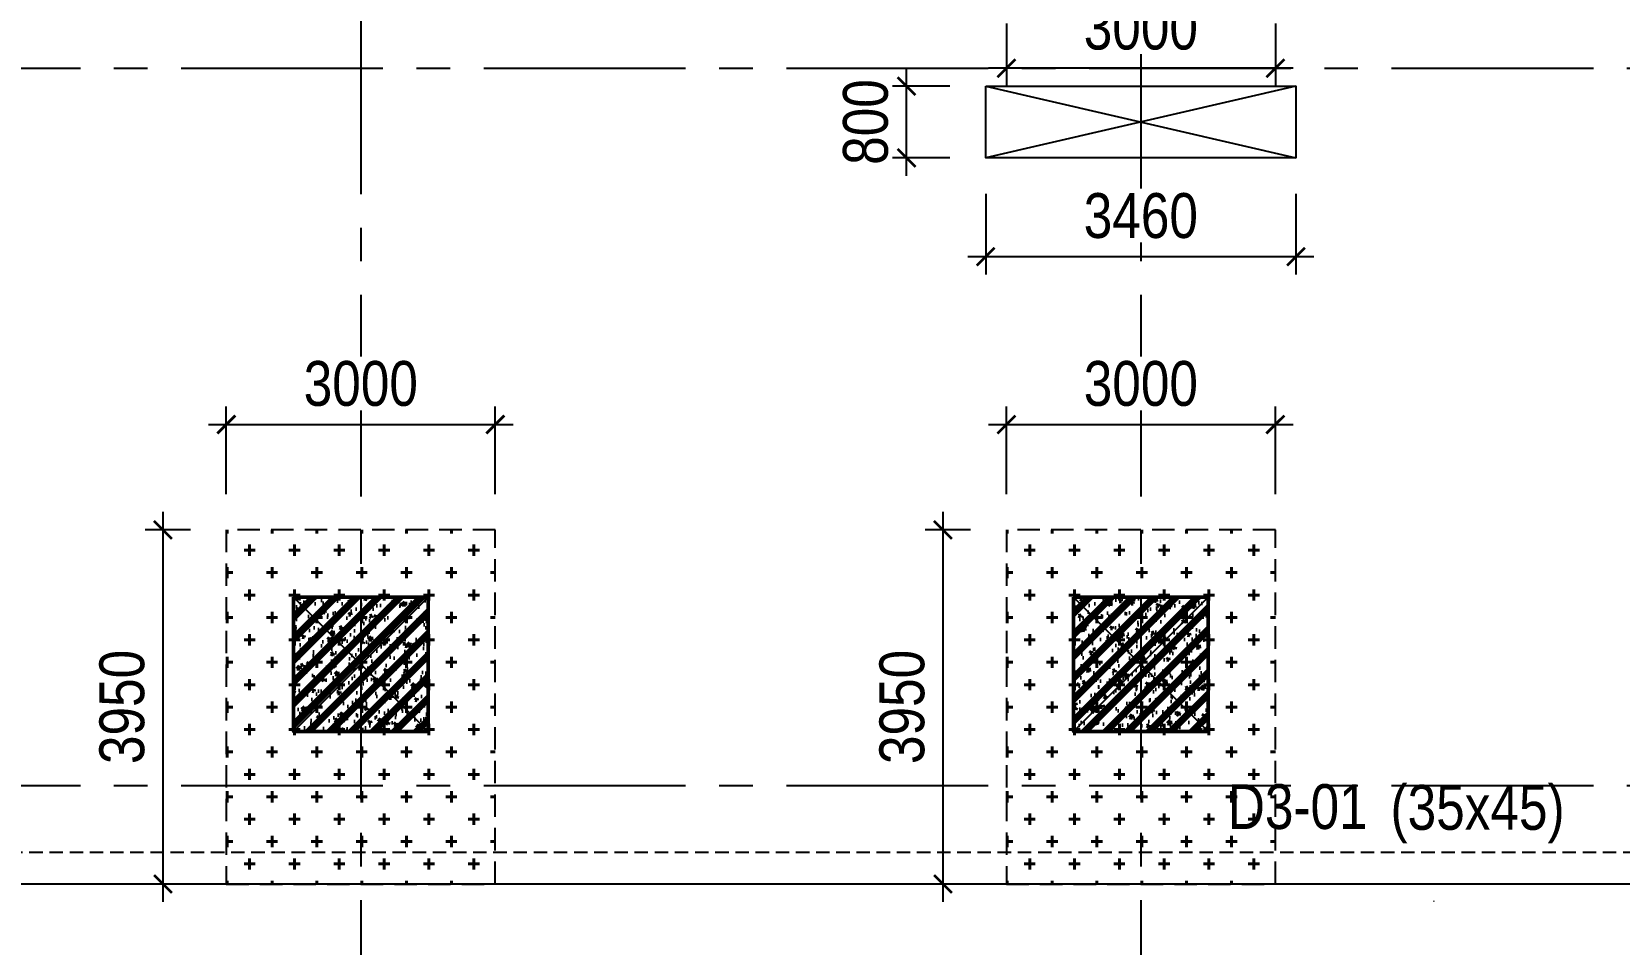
# Model space of a CAD drawing. Header units: millimetres. Extents: x -80883 to 1826631, y -376836 to 309394.
# Drawn here: x 1369016 to 1386722, y -337098 to -326919 of the extents above; entities that cross this region are included whole.
import ezdxf
from ezdxf.enums import TextEntityAlignment as Align

# ---------------------------------------------------------------- set-up
doc = ezdxf.new("R2010")
doc.units = ezdxf.units.MM
doc.header["$LTSCALE"] = 100
doc.header["$PDMODE"] = 32
doc.header["$PDSIZE"] = 2.5
for name, pattern in [('CENTER2', [1.125, 0.75, -0.125, 0.125, -0.125]), ('DASHED', [4.5, 3, -1.5]), ('HIDDEN', [0.375, 0.25, -0.125])]:
    doc.linetypes.add(name, pattern=pattern)
for name, color, linetype, lineweight in [('0-Hatch', 250, 'Continuous', 40), ('ccu12-Tencaukien', 9, 'Continuous', 15), ('KT-Net cot vach', 6, 'Continuous', 50)]:
    doc.layers.add(name, color=color, linetype=linetype, lineweight=lineweight)
for name, color, linetype in [('0-khuat', 3, 'HIDDEN'), ('A-GLAZ', 135, 'Continuous'), ('ccu11-Khuat', 9, 'DASHED'), ('ccu11-Thay', 7, 'Continuous'), ('ccu12-Text', 31, 'Continuous'), ('ccu12-Truc', 13, 'CENTER2'), ('KC2-DIM', 251, 'Continuous')]:
    doc.layers.add(name, color=color, linetype=linetype)
doc.styles.add('Arial Narrow', font='ARIALN.TTF')
doc.dimstyles.new('ccu12-200', dxfattribs={"dimscale": 200, "dimtxt": 2.5, "dimasz": 1, "dimexe": 1, "dimexo": 2, "dimgap": 1, "dimtad": 1, "dimdec": 0, "dimrnd": 5, "dimdsep": 46, "dimtxsty": 'Arial Narrow', "dimblk": 'ARCHTICK', "dimcen": -1, "dimdle": 1, "dimclrd": 256, "dimclre": 256, "dimclrt": 3, "dimadec": 0, "dimazin": 2, "dimtfac": 0.1, "dimtdec": 0, "dimtmove": 0, "dimatfit": 1, "dimldrblk": 'ARCHTICK', "dimfxl": 1, "dimtvp": 0.8333333333333334, "dimtolj": 1, "dimtzin": 12, "dimarcsym": 0})

# ---------------------------------------------------------------- blocks, each defined once
blk = doc.blocks.new('Grid-ST-flat-3')
at = {"layer": 'ccu12-Truc', "ltscale": 30}
for p, q in [((381599.3874795342, -66474.78057617624), (381599.3874795342, -104409.5824195731)), ((390299.3874795342, -66474.78057617624), (390299.3874795342, -104409.5824195731)), ((366096.2468389806, -84196.27186137141), (425824.046860399, -84196.27186136867)), ((366096.246838973, -92196.27186136931), (425824.0468604039, -92196.27186137077))]:
    blk.add_line(p, q, dxfattribs=at)
blk = doc.blocks.new('*U151')
h = blk.add_hatch()
h.set_pattern_fill('VATLIEU04', color=250, scale=40, style=0, pattern_type=2)
h.set_pattern_definition([(49.99999999999999, (550, -550), (286.9040730403014, -25.10085399303804), [30, -330]), (355, (550, -550), (-55.50053344520001, 300.8768534800047), [24, -264]), (100.4514, (573.908672, -552.091736), (231.4037526856086, 275.7758168243814), [25.496076, -280.4568448]), (46.18420000000001, (550, -470), (426.8964194502578, -66.20760573160723), [45, -495]), (96.6356, (585.574698, -475.5173228), (373.8650822194813, 389.6471483601767), [38.2441152, -420.6852]), (351.1842, (550, -470), (373.8647780534509, 389.6474403701299), [36, -396]), (21, (590, -490), (238.7628208473847, -161.0475562661355), [30, -330]), (326.0000000000001, (590, -490), (97.32613276863269, 290.0600180187412), [24, -264]), (71.4514, (609.8968932, -503.4206424), (336.089051432596, 129.012198683981), [25.496076, -280.4568448]), (37.50000000000001, (550, -550), (4.863942126916267, 133.1575415325246), [0, -260.8, 0, -268, 0, -265]), (7.499999999999999, (550, -550), (105.2278149768594, 157.7646847529441), [0, -152.8, 0, -254.8, 0, -101]), (327.5, (460.8, -550), (213.5289744689636, -9.021948693751902), [0, -100, 0, -312, 0, -414]), (317.5, (420.8, -550), (233.2744677369545, 40.04199293292709), [0, -130, 0, -207.2, 0, -294]), (45, (550, -550), (-120.2081528017131, 120.2081528017131), []), (45, (550, -501), (-120.2081528017131, 120.2081528017131), [])])
h.paths.add_polyline_path([(-475, 475), (1025, 475), (1025, -1025), (-475, -1025)])
at = {"color": 6, "ltscale": 0.25}
blk.add_lwpolyline([(-475, 475), (1025, 475), (1025, -1025), (-475, -1025)], close=True, dxfattribs=at)
at = {"layer": 'Defpoints', "linetype": 'ByBlock', "ltscale": 30}
for p, q in [((1025, 475), (-475, -1025)), ((-475, 475), (1025, -1025))]:
    blk.add_line(p, q, dxfattribs=at)
blk = doc.blocks.new('MBDVCOTVACH-T2-T6-PN')
at = {"layer": 'KT-Net cot vach'}
for p in [(72361.80449052667, -32951.61703728221, 7.594816086537956e-05), (81061.80449052667, -32951.61702790961, 7.59481297612464e-05)]:
    blk.add_blockref('*U151', p, dxfattribs=at)
blk = doc.blocks.new('*U690')
at = {"layer": 'ccu12-Tencaukien', "color": 8, "ltscale": 10000}
blk.add_line((360.6565736538532, -155.3215232637356), (354.4065714950475, -155.3215232637356), dxfattribs=at)
at = {"layer": 'ccu12-Text', "color": 2, "style": 'Arial Narrow', "width": 0.8}
blk.add_attdef('SH', text='', height=300, dxfattribs=at).set_placement((275.6048113084853, 5.864471777974813), align=Align.BOTTOM_RIGHT)
at = {"layer": 'ccu12-Text', "color": 31, "style": 'Arial Narrow', "width": 0.8}
for tag, p in [('(', (507.5315725744504, -75.41116959831947)), ('KT', (632.605666770517, -75.41116959831947)), (')', (962.8971199221714, -75.41116959831947))]:
    blk.add_attdef(tag, text='', height=250, dxfattribs=at).set_placement(p, align=Align.BOTTOM_LEFT)
blk = doc.blocks.new('MBKC-T3-PN')
at = {"layer": 'ccu11-Khuat', "ltscale": 0.5, "elevation": -0.0003901197252574179}
blk.add_lwpolyline([(31224.41949791997, 10401.15608117677, -0.1203839840985264), (42572.85465626395, 11719.39024886949), (58379.85115727969, 7611.132730447047, -0.2258253160871416), (60186.44089432061, 5977.409135053749), (65551.80771612958, -9531.095751609828, 0.2919429440186994), (69736.50495830015, -12426.6161779894), (99368.00793614518, -12426.6161779894, -0.2609853684017961), (101894.5837610736, -14307.26193159987), (105248.9736585456, -29866.61846812873, -0.450430548376512), (100589.6931814908, -35326.6158653514), (55455.61416863091, -35326.6158653514, -0.3270381078692864), (50922.90468503162, -31997.94642836676), (46413.0024276413, -18965.37748569861, 0.4276044270060953), (30445.87231722521, -12504.80555859185), (12824.43251889106, -18584.35473983688, -0.1315578741241553), (10225.70651983377, -18473.84767023224), (9061.065310114762, -18020.38528109412, -0.1846755877232493), (7455.469289202709, -16623.04162249499), (2976.957835427951, -9107.263866643538, -0.02202630655650502), (-406.9169527727645, -3413.25466246967, -0.3992423458823245), (1800.966408062493, 257.1217708188342)], format="xyb", close=True, dxfattribs=at)
at = {"layer": 'ccu11-Thay', "elevation": -0.0003901197252574179}
blk.add_lwpolyline([(31106.50862324028, 10730.72166345781, -0.1205795836710196), (42638.87427653908, 12063.859528495), (58473.93031160696, 7948.309303218033, -0.2272385897093211), (60513.964432284, 6101.209794561379), (65878.81921774126, -9405.815059417277, 0.2908633368540378), (69743.13952882006, -12076.6161779894), (99390.07919017388, -12076.6161779894, -0.2655275921417467), (102229.2245215473, -14198.71881677723), (105593.7353260962, -29805.02123810095, -0.4513714951595503), (100592.7770390881, -35676.6158653514), (55455.39553553029, -35676.6158653514, -0.3267809868965265), (50590.57907296135, -32107.86789232772), (46084.8424524439, -19087.33667168533, 0.427810969143063), (30575.2745344413, -12830.40558466513), (12920.16765186726, -18921.57020124164, -0.1330764012900887), (10109.49357222929, -18804.19336872117), (8937.306803341722, -18347.79305564612, -0.183720991931343), (7150.621857264778, -16795.18900673359), (2680.126648878446, -9292.86400619999, -0.02215701127767281), (-737.5723420327995, -3537.213185448665, -0.4024491153328594), (1696.95094252727, 591.477936539799), (31106.50862324028, 10730.72166345781)], format="xyb", dxfattribs=at)
blk = doc.blocks.new('_ARCHTICK')
at = {"color": 0, "linetype": 'ByBlock', "const_width": 0.15}
blk.add_lwpolyline([(-0.5, -0.5), (0.5, 0.5)], dxfattribs=at)
blk = doc.blocks.new('*D1069')
at = {"layer": 'Defpoints', "color": 0, "ltscale": 0.5, "transparency": 16777216}
for p in [(79606.80450748024, -27576.61616590637, -2.677769264985028e-08), (83066.80450748024, -27576.61616590637, -2.677769264985028e-08), (79606.80450748024, -28678.74104915326)]:
    blk.add_point(p, dxfattribs=at)
at = {"layer": 'KC2-DIM', "lineweight": -2, "ltscale": 0.5, "transparency": 16777216}
for p, q in [((79606.80450748024, -27976.61616590637), (79606.80450748024, -28878.74104915326)), ((83066.80450748024, -27976.61616590637), (83066.80450748024, -28878.74104915326)), ((83266.80450748024, -28678.74104915326), (79406.80450748024, -28678.74104915326))]:
    blk.add_line(p, q, dxfattribs=at)
at = {"layer": 'KC2-DIM', "lineweight": -2, "ltscale": 0.5, "transparency": 16777216, "xscale": 200, "yscale": 200, "zscale": 200, "rotation": 180}
blk.add_blockref('_ARCHTICK', (79606.80450748024, -28678.74104915326), dxfattribs=at)
at = {"layer": 'KC2-DIM', "lineweight": -2, "ltscale": 0.5, "transparency": 16777216, "xscale": 200, "yscale": 200, "zscale": 200}
blk.add_blockref('_ARCHTICK', (83066.80450748024, -28678.74104915326), dxfattribs=at)
at = {"layer": 'KC2-DIM', "color": 3, "ltscale": 0.5, "transparency": 16777216, "insert": (81336.80450748024, -28223.45455529242), "char_height": 500, "attachment_point": 5, "style": 'Arial Narrow', "bg_fill": 3, "box_fill_scale": 1.1, "bg_fill_color": 256, "bg_fill_true_color": 13158600, "bg_fill_transparency": 0}
blk.add_mtext('\\A1;3460', dxfattribs=at)
blk = doc.blocks.new('*D1070')
at = {"layer": 'Defpoints', "color": 0, "ltscale": 0.5, "transparency": 16777216}
for p in [(78723.52411267698, -26776.61616590638), (79606.80450748026, -26776.61616590638, -2.677769264985028e-08), (79606.80450748026, -27576.61616590638, -2.677769264985028e-08)]:
    blk.add_point(p, dxfattribs=at)
at = {"layer": 'KC2-DIM', "lineweight": -2, "ltscale": 0.5, "transparency": 16777216}
for p, q in [((78723.52411267698, -27776.61616590638), (78723.52411267698, -26576.61616590638)), ((79206.80450748026, -26776.61616590638), (78523.52411267698, -26776.61616590638)), ((79206.80450748026, -27576.61616590638), (78523.52411267698, -27576.61616590638))]:
    blk.add_line(p, q, dxfattribs=at)
at = {"layer": 'KC2-DIM', "lineweight": -2, "ltscale": 0.5, "transparency": 16777216, "xscale": 200, "yscale": 200, "zscale": 200}
for p, rotation in [((78723.52411267698, -26776.61616590638), 90), ((78723.52411267698, -27576.61616590638), 270)]:
    blk.add_blockref('_ARCHTICK', p, dxfattribs=dict(at, rotation=rotation))
at = {"layer": 'KC2-DIM', "color": 3, "ltscale": 0.5, "transparency": 16777216, "insert": (78268.23761881613, -27176.61616590639), "char_height": 500, "attachment_point": 5, "rotation": 90, "style": 'Arial Narrow', "bg_fill": 3, "box_fill_scale": 1.1, "bg_fill_color": 256, "bg_fill_true_color": 13158600, "bg_fill_transparency": 0}
blk.add_mtext('\\A1;800', dxfattribs=at)
blk = doc.blocks.new('MBKC-N-T3')
at = {"layer": '0-Hatch', "ltscale": 2}
h = blk.add_hatch(dxfattribs=at)
h.set_pattern_fill('CROSS', color=256, scale=1000, angle=90.00000000000001, style=0)
h.set_pattern_definition([(90, (1621195.804326333, -7908515.616437938), (-250.0000000000001, 250), [125, -375.0000000000001]), (180, (1621258.304326333, -7908453.116437938), (-250, -250.0000000000001), [125, -375.0000000000001])])
h.paths.add_polyline_path([(74136.80432633101, -31726.61643793434), (71136.80432633101, -31726.61643793434), (71136.80432633101, -35676.6149032829), (74136.80432633101, -35676.6149032829)])
h = blk.add_hatch(dxfattribs=at)
h.set_pattern_fill('CROSS', color=256, scale=1000, angle=90.00000000000001, style=0)
h.set_pattern_definition([(90, (1629895.804326333, -7908515.616428565), (-250.0000000000001, 250), [125, -375.0000000000001]), (180, (1629958.304326333, -7908453.116428565), (-250, -250.0000000000001), [125, -375.0000000000001])])
h.paths.add_polyline_path([(82836.80432633101, -31726.61642856174), (79836.80432633101, -31726.61642856174), (79836.80432633101, -35676.6148939103), (82836.80432633101, -35676.6148939103)])
at = {"layer": '0-khuat', "ltscale": 10}
for points in [[(74136.80432633101, -35676.6149032829), (74136.80432633101, -31726.61643793434), (71136.80432633101, -31726.61643793434), (71136.80432633101, -35676.6149032829)], [(82836.80432633101, -35676.6148939103), (82836.80432633101, -31726.61642856174), (79836.80432633101, -31726.61642856174), (79836.80432633101, -35676.6148939103)]]:
    blk.add_lwpolyline(points, close=True, dxfattribs=at)
blk = doc.blocks.new('*D1140')
at = {"layer": 'Defpoints', "color": 0, "ltscale": 0.5, "transparency": 16777216}
for p in [(1382886.008504401, -331300.9242764174), (1379886.008504401, -332476.0703771813), (1382886.008504401, -332476.0703771813)]:
    blk.add_point(p, dxfattribs=at)
at = {"layer": 'KC2-DIM', "lineweight": -2, "ltscale": 0.5, "transparency": 16777216}
for p, q in [((1379886.008504401, -332076.0703771813), (1379886.008504401, -331100.9242764174)), ((1382886.008504401, -332076.0703771813), (1382886.008504401, -331100.9242764174)), ((1379686.008504401, -331300.9242764174), (1383086.008504401, -331300.9242764174))]:
    blk.add_line(p, q, dxfattribs=at)
at = {"layer": 'KC2-DIM', "lineweight": -2, "ltscale": 0.5, "transparency": 16777216, "xscale": 200, "yscale": 200, "zscale": 200, "rotation": 180}
blk.add_blockref('_ARCHTICK', (1379886.008504401, -331300.9242764174), dxfattribs=at)
at = {"layer": 'KC2-DIM', "lineweight": -2, "ltscale": 0.5, "transparency": 16777216, "xscale": 200, "yscale": 200, "zscale": 200}
blk.add_blockref('_ARCHTICK', (1382886.008504401, -331300.9242764174), dxfattribs=at)
at = {"layer": 'KC2-DIM', "color": 3, "ltscale": 0.5, "transparency": 16777216, "insert": (1381386.008504401, -330845.6377825565), "char_height": 500, "attachment_point": 5, "style": 'Arial Narrow', "bg_fill": 3, "box_fill_scale": 1.1, "bg_fill_color": 256, "bg_fill_true_color": 13158600, "bg_fill_transparency": 0}
blk.add_mtext('\\A1;3000', dxfattribs=at)
blk = doc.blocks.new('*D1141')
at = {"layer": 'Defpoints', "color": 0, "ltscale": 0.5, "transparency": 16777216}
for p in [(1379886.008504402, -332476.0703771814), (1379179.096161344, -336426.0688347255), (1379886.008504402, -336426.0688347255, -0.1207024955556514)]:
    blk.add_point(p, dxfattribs=at)
at = {"layer": 'KC2-DIM', "lineweight": -2, "ltscale": 0.5, "transparency": 16777216}
for p, q in [((1379179.096161344, -332276.0703771814), (1379179.096161344, -336626.0688347255)), ((1379486.008504402, -332476.0703771814), (1378979.096161344, -332476.0703771814)), ((1379486.008504402, -336426.0688347255), (1378979.096161344, -336426.0688347255))]:
    blk.add_line(p, q, dxfattribs=at)
at = {"layer": 'KC2-DIM', "lineweight": -2, "ltscale": 0.5, "transparency": 16777216, "xscale": 200, "yscale": 200, "zscale": 200}
for p, rotation in [((1379179.096161344, -332476.0703771814), 90), ((1379179.096161344, -336426.0688347255), 270)]:
    blk.add_blockref('_ARCHTICK', p, dxfattribs=dict(at, rotation=rotation))
at = {"layer": 'KC2-DIM', "color": 3, "ltscale": 0.5, "transparency": 16777216, "insert": (1378723.809667483, -334451.0696059538), "char_height": 500, "attachment_point": 5, "rotation": 90, "style": 'Arial Narrow', "bg_fill": 3, "box_fill_scale": 1.1, "bg_fill_color": 256, "bg_fill_true_color": 13158600, "bg_fill_transparency": 0}
blk.add_mtext('\\A1;3950', dxfattribs=at)
blk = doc.blocks.new('*D1142')
at = {"layer": 'Defpoints', "color": 0, "ltscale": 0.5, "transparency": 16777216}
for p in [(1374186.008504401, -331300.9242764174), (1371186.008504401, -332476.0703771813), (1374186.008504401, -332476.0703771813)]:
    blk.add_point(p, dxfattribs=at)
at = {"layer": 'KC2-DIM', "lineweight": -2, "ltscale": 0.5, "transparency": 16777216}
for p, q in [((1371186.008504401, -332076.0703771813), (1371186.008504401, -331100.9242764174)), ((1374186.008504401, -332076.0703771813), (1374186.008504401, -331100.9242764174)), ((1370986.008504401, -331300.9242764174), (1374386.008504401, -331300.9242764174))]:
    blk.add_line(p, q, dxfattribs=at)
at = {"layer": 'KC2-DIM', "lineweight": -2, "ltscale": 0.5, "transparency": 16777216, "xscale": 200, "yscale": 200, "zscale": 200, "rotation": 180}
blk.add_blockref('_ARCHTICK', (1371186.008504401, -331300.9242764174), dxfattribs=at)
at = {"layer": 'KC2-DIM', "lineweight": -2, "ltscale": 0.5, "transparency": 16777216, "xscale": 200, "yscale": 200, "zscale": 200}
blk.add_blockref('_ARCHTICK', (1374186.008504401, -331300.9242764174), dxfattribs=at)
at = {"layer": 'KC2-DIM', "color": 3, "ltscale": 0.5, "transparency": 16777216, "insert": (1372686.008504401, -330845.6377825565), "char_height": 500, "attachment_point": 5, "style": 'Arial Narrow', "bg_fill": 3, "box_fill_scale": 1.1, "bg_fill_color": 256, "bg_fill_true_color": 13158600, "bg_fill_transparency": 0}
blk.add_mtext('\\A1;3000', dxfattribs=at)
blk = doc.blocks.new('*D1143')
at = {"layer": 'Defpoints', "color": 0, "ltscale": 0.5, "transparency": 16777216}
for p in [(1371186.008504402, -332476.0703771814), (1370479.096161344, -336426.0688347255), (1371186.008504402, -336426.0688347255, -0.1207024955556514)]:
    blk.add_point(p, dxfattribs=at)
at = {"layer": 'KC2-DIM', "lineweight": -2, "ltscale": 0.5, "transparency": 16777216}
for p, q in [((1370479.096161344, -332276.0703771814), (1370479.096161344, -336626.0688347255)), ((1370786.008504402, -332476.0703771814), (1370279.096161344, -332476.0703771814)), ((1370786.008504402, -336426.0688347255), (1370279.096161344, -336426.0688347255))]:
    blk.add_line(p, q, dxfattribs=at)
at = {"layer": 'KC2-DIM', "lineweight": -2, "ltscale": 0.5, "transparency": 16777216, "xscale": 200, "yscale": 200, "zscale": 200}
for p, rotation in [((1370479.096161344, -332476.0703771814), 90), ((1370479.096161344, -336426.0688347255), 270)]:
    blk.add_blockref('_ARCHTICK', p, dxfattribs=dict(at, rotation=rotation))
at = {"layer": 'KC2-DIM', "color": 3, "ltscale": 0.5, "transparency": 16777216, "insert": (1370023.809667483, -334451.0696059538), "char_height": 500, "attachment_point": 5, "rotation": 90, "style": 'Arial Narrow', "bg_fill": 3, "box_fill_scale": 1.1, "bg_fill_color": 256, "bg_fill_true_color": 13158600, "bg_fill_transparency": 0}
blk.add_mtext('\\A1;3950', dxfattribs=at)
blk = doc.blocks.new('*D1165')
at = {"layer": 'Defpoints', "color": 0, "ltscale": 0.5, "transparency": 16777216}
for p in [(1379886.008822391, -326426.0704271886), (1382886.008822391, -326426.0704271886), (1379886.008822391, -327326.0703772291)]:
    blk.add_point(p, dxfattribs=at)
at = {"layer": 'KC2-DIM', "lineweight": -2, "ltscale": 0.5, "transparency": 16777216}
for p, q in [((1379886.008822391, -326826.0704271886), (1379886.008822391, -327526.0703772291)), ((1382886.008822391, -326826.0704271886), (1382886.008822391, -327526.0703772291)), ((1383086.008822391, -327326.0703772291), (1379686.008822391, -327326.0703772291))]:
    blk.add_line(p, q, dxfattribs=at)
at = {"layer": 'KC2-DIM', "lineweight": -2, "ltscale": 0.5, "transparency": 16777216, "xscale": 200, "yscale": 200, "zscale": 200, "rotation": 180}
blk.add_blockref('_ARCHTICK', (1379886.008822391, -327326.0703772291), dxfattribs=at)
at = {"layer": 'KC2-DIM', "lineweight": -2, "ltscale": 0.5, "transparency": 16777216, "xscale": 200, "yscale": 200, "zscale": 200}
blk.add_blockref('_ARCHTICK', (1382886.008822391, -327326.0703772291), dxfattribs=at)
at = {"layer": 'KC2-DIM', "color": 3, "ltscale": 0.5, "transparency": 16777216, "insert": (1381386.008822391, -326870.7838833683), "char_height": 500, "attachment_point": 5, "style": 'Arial Narrow', "bg_fill": 3, "box_fill_scale": 1.1, "bg_fill_color": 256, "bg_fill_true_color": 13158600, "bg_fill_transparency": 0}
blk.add_mtext('\\A1;3000', dxfattribs=at)
blk = doc.blocks.new('LOMO-PODIUM-PN')
at = {"layer": 'ccu11-Thay', "ltscale": 0.5, "elevation": -2.677769264985028e-08}
blk.add_lwpolyline([(79606.80450748024, -26776.61616590637), (83066.80450748024, -26776.61616590637), (83066.80450748024, -27576.61616590637), (79606.80450748024, -27576.61616590637)], close=True, dxfattribs=at)
at = {"layer": 'KC2-DIM', "color": 252, "ltscale": 0.5}
dim = blk.add_linear_dim(base=(79606.80450748024, -28678.74104915326), p1=(83066.80450748024, -27576.61616590637, -2.677769264985028e-08), p2=(79606.80450748024, -27576.61616590637, -2.677769264985028e-08), dimstyle='ccu12-200', override={"dimfxl": 150, "dimtfill": 1}, dxfattribs=at)
dim.commit()
dim.dimension.update_dxf_attribs({"geometry": '*D1069', "text_midpoint": (81336.80450748024, -28223.45455529242)})
dim = blk.add_linear_dim(base=(78723.52411267698, -26776.61616590638), p1=(79606.80450748024, -27576.61616590637, -2.677769264985028e-08), p2=(79606.80450748024, -26776.61616590637, -2.677769264985028e-08), angle=90, dimstyle='ccu12-200', override={"dimfxl": 150, "dimtfill": 1}, dxfattribs=at)
dim.commit()
dim.dimension.update_dxf_attribs({"geometry": '*D1070', "text_midpoint": (78723.52411267697, -27176.61616590639), "dimtype": 128})
for p, q in [((79606.80450748024, -26776.61616590637, -2.677769264985028e-08), (83066.80450748024, -27576.61616590637, -2.677769264985028e-08)), ((83066.80450748024, -26776.61616590637, -2.677769264985028e-08), (79606.80450748024, -27576.61616590637, -2.677769264985028e-08))]:
    blk.add_line(p, q, dxfattribs=at)

msp = doc.modelspace()

# ---------------------------------------------------------------- linework, layer by layer
at = {"layer": 'A-GLAZ'}
msp.add_lwpolyline([(1331155.712801311, -290018.7321018141, -0.1205795836710196), (1342688.078454609, -288685.5942367769), (1358523.134489677, -292801.1444620539, -0.2272385897093211), (1360563.168610354, -294648.2439707106), (1365928.023395812, -310155.2688246892, 0.2908633368540378), (1369792.34370689, -312826.0699432613), (1399439.283368244, -312826.0699432613, -0.2655275921417467), (1402278.428699618, -314948.1725820492), (1405642.939504167, -330554.4750033729, -0.4513714951595503), (1400641.981217158, -336426.0696306233), (1355504.599713601, -336426.0696306233, -0.3267809868965265), (1350639.783251032, -332857.3216575996), (1346134.046630514, -319836.7904369573, 0.427810969143063), (1330624.478712512, -313579.8593499371), (1312969.371829938, -319671.0239665136, -0.1330764012900887), (1310158.6977503, -319553.6471339931), (1308986.510981412, -319097.2468209181, -0.183720991931343), (1307199.826035335, -317544.6427720055), (1302729.330826949, -310042.3177714719, -0.02215701127767281), (1299311.631836038, -304286.6669507206, -0.4024491153328594), (1301746.155120598, -300157.9758287321), (1331155.712801311, -290018.7321018141)], format="xyb", dxfattribs=at)

# ---------------------------------------------------------------- block references
msp.add_blockref('Grid-ST-flat-3', (991086.621342859, -243129.7985158589))
at = {"layer": 'ccu12-Tencaukien', "extrusion": (4.388134669035146e-07, -9.799241008827418e-07, 0.9999999999994236)}
ref = msp.add_blockref('*U690', (1384144.79606669, -336127.6717046931, -0.2445013099220287), dxfattribs=dict(at, xscale=1.815893337873055, yscale=1.815893337873055, zscale=1.815893337873055, rotation=339.536933714468))
ref.add_attrib('KT', '(35x45)', dxfattribs={"color": 31, "extrusion": (4.388134669035146e-07, -9.799241008827418e-07, 0.9999999999994236), "height": 499.9999999999999, "style": 'Arial Narrow'}).set_placement((1384170.674878947, -335971.2554775857, 0.9358517893205318), align=Align.BOTTOM_LEFT)
ref.add_attrib('SH', 'D3-01', dxfattribs={"color": 2, "extrusion": (4.388134669035146e-07, -9.799241008827418e-07, 0.9999999999994236), "height": 499.9999999999999, "style": 'Arial Narrow'}).set_placement((1383915.74534707, -335962.3790372952, 0.936108363899948), align=Align.BOTTOM_RIGHT)
at = {"layer": 'KC2-DIM', "ltscale": 0.5}
msp.add_blockref('MBKC-T3-PN', (1300049.20417807, -300749.4537652719), dxfattribs=at)
at = {"layer": 'KC2-DIM'}
msp.add_blockref('MBDVCOTVACH-T2-T6-PN', (1300049.20417807, -300749.4537652719), dxfattribs=at)

# ---------------------------------------------------------------- next in the draw order: block references
at = {"layer": 'ccu11-Thay'}
msp.add_blockref('LOMO-PODIUM-PN', (1300049.20417807, -300749.4537652719), dxfattribs=at)

# ---------------------------------------------------------------- next in the draw order: block references
msp.add_blockref('LOMO-PODIUM-PN', (1300049.20417807, -300749.4537652719), dxfattribs=at)

# ---------------------------------------------------------------- next in the draw order: block references
msp.add_blockref('MBKC-N-T3', (1300049.20417807, -300749.4537652719))

# ---------------------------------------------------------------- next in the draw order: dimensions: what is measured, and where the dimension line sits
at = {"layer": 'KC2-DIM', "ltscale": 0.5}
for base, p1, p2, picture, middle in [((1379886.008822391, -327326.0703772291), (1382886.008822391, -326426.0704271886), (1379886.008822391, -326426.0704271886), '*D1165', (1381386.008822391, -326870.7838833683)), ((1374186.008504401, -331300.9242764174), (1371186.008504401, -332476.0703771813), (1374186.008504401, -332476.0703771813), '*D1142', (1372686.008504401, -330845.6377825565)), ((1382886.008504401, -331300.9242764174), (1379886.008504401, -332476.0703771813), (1382886.008504401, -332476.0703771813), '*D1140', (1381386.008504401, -330845.6377825565))]:
    dim = msp.add_linear_dim(base=base, p1=p1, p2=p2, dimstyle='ccu12-200', override={"dimfxl": 150, "dimtfill": 1}, dxfattribs=at)
    dim.commit()
    dim.dimension.update_dxf_attribs({"geometry": picture, "text_midpoint": middle})

# ---------------------------------------------------------------- next in the draw order: dimensions: what is measured, and where the dimension line sits
for base, p1, p2, picture, middle in [((1370479.096161344, -336426.0688347255), (1371186.008504401, -332476.0703771813), (1371186.008504401, -336426.0688347254, -0.1207024955556514), '*D1143', (1370023.809667483, -334451.0696059538)), ((1379179.096161344, -336426.0688347255), (1379886.008504401, -332476.0703771813), (1379886.008504401, -336426.0688347254, -0.1207024955556514), '*D1141', (1378723.809667483, -334451.0696059538))]:
    dim = msp.add_linear_dim(base=base, p1=p1, p2=p2, angle=90, dimstyle='ccu12-200', override={"dimfxl": 150, "dimtfill": 1}, dxfattribs=at)
    dim.commit()
    dim.dimension.update_dxf_attribs({"geometry": picture, "text_midpoint": middle})

doc.saveas('drawing.dxf')
